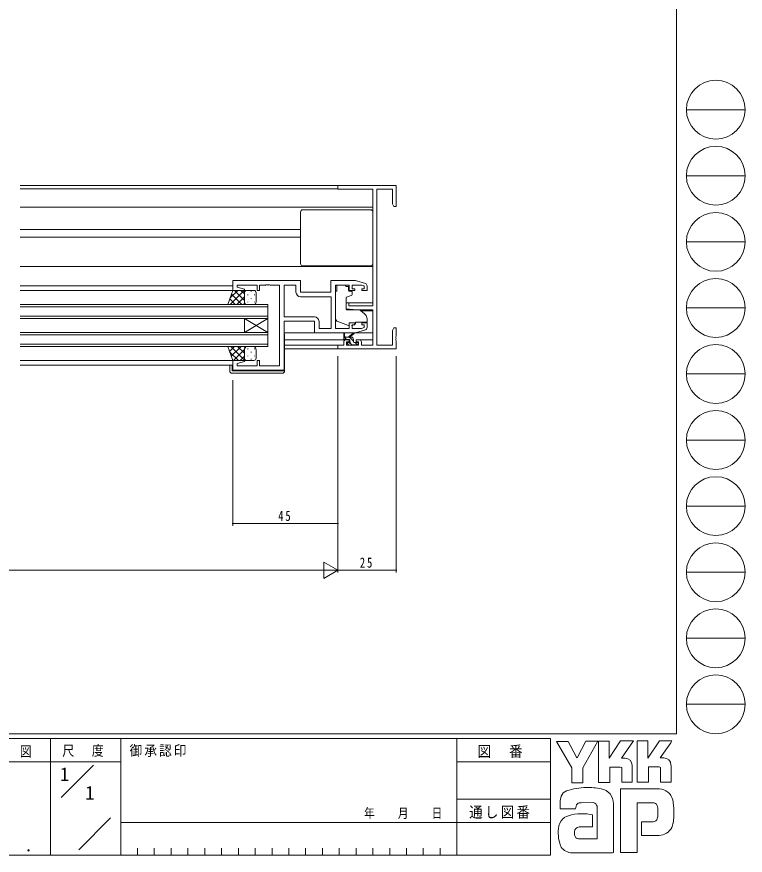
# Model space of a CAD drawing. Units: millimetres, scale not verified. Extents: x -567 to 567, y -403 to 403.
# Drawn here: x 254.8 to 566.7, y -403 to -44.1 of the extents above; entities that cross this region are included whole.
import ezdxf
from ezdxf.enums import TextEntityAlignment as Align

# ---------------------------------------------------------------- set-up
doc = ezdxf.new("R2010")
doc.units = ezdxf.units.MM
doc.header["$LTSCALE"] = 2
for name, color, linetype, lineweight in [('0-1_YKK_ZWAK', 7, 'Continuous', 18), ('0-3_YKK_11', 7, 'Continuous', 18), ('0-4_YKK_12', 2, 'Continuous', 18), ('0-6_YKK_13', 4, 'Continuous', 18), ('0-7_YKK_D', 6, 'Continuous', 18)]:
    doc.layers.add(name, color=color, linetype=linetype, lineweight=lineweight)
doc.layers.add('0-2_USER1', color=7, linetype='Continuous')
doc.styles.add('ＭＳ ゴシック', font='')
doc.styles.get('ＭＳ ゴシック').set_extended_font_data('MS Gothic')

msp = doc.modelspace()

# ---------------------------------------------------------------- linework, layer by layer
at = {"layer": '0-1_YKK_ZWAK'}
for p, q in [((537.274, 399.018), (537.274, -350.982)), ((541.526, -83.862), (566.726, -83.862)), ((541.526, -112.142), (566.726, -112.142)), ((541.526, -140.422), (566.726, -140.422)), ((541.526, -168.702), (566.726, -168.702)), ((541.526, -196.982), (566.726, -196.982)), ((541.526, -225.262), (566.726, -225.262)), ((541.526, -253.542), (566.726, -253.542)), ((541.526, -281.822), (566.726, -281.822)), ((541.526, -310.102), (566.726, -310.102)), ((541.526, -338.382), (566.726, -338.382)), ((537.274, -350.982), (-562.726, -350.982)), ((483.274, -352.982), (-562.726, -352.982)), ((269.274, -352.982), (269.274, -402.982)), ((299.274, -352.982), (299.274, -402.982)), ((443.274, -352.982), (443.274, -402.982)), ((483.274, -352.982), (483.274, -402.982)), ((485.898, -354.276), (490.918, -354.276)), ((492.462, -365.552), (485.898, -354.276)), ((498.468, -354.122), (494.818, -361.227)), ((503.931, -371.884), (503.931, -354.161)), ((520.38, -354.006), (525.052, -354.006)), ((520.38, -371.73), (520.38, -354.006)), ((529.956, -354.006), (535.362, -354.006)), ((534.822, -354.933), (530.362, -361.304)), ((535.362, -354.006), (534.822, -354.933)), ((515.244, -361.42), (513.76, -361.42)), ((531.846, -361.304), (530.362, -361.304)), ((270.68, -362.981), (173.274, -362.981)), ((270.68, -362.981), (299.274, -362.981)), ((273.803, -378.32), (287.65, -364.472)), ((443.274, -362.982), (483.274, -362.982)), ((513.236, -365.243), (508.68, -365.243)), ((518.333, -364.509), (518.333, -371.769)), ((525.245, -365.204), (525.245, -371.73)), ((529.802, -365.204), (525.245, -365.204)), ((530.42, -365.436), (529.802, -365.204)), ((530.42, -371.691), (530.42, -365.436)), ((534.937, -364.509), (534.937, -371.691)), ((525.245, -371.73), (520.38, -371.73)), ((530.42, -371.619), (530.492, -371.691)), ((534.937, -371.691), (530.42, -371.691)), ((529.879, -374.549), (513.314, -374.549)), ((513.314, -374.549), (513.314, -401.849)), ((443.274, -378.981), (483.274, -378.981)), ((487.443, -383.082), (487.443, -380.326)), ((501.768, -380.418), (496.486, -380.518)), ((494.084, -383.082), (487.443, -383.082)), ((503.313, -395.941), (503.313, -382.04)), ((510.302, -380.959), (510.302, -401.81)), ((520.496, -380.495), (527.137, -380.495)), ((520.496, -401.849), (520.496, -380.495)), ((529.236, -382.634), (529.261, -386.398)), ((281.377, -400.618), (294.983, -387.013)), ((299.274, -388.982), (443.274, -388.982)), ((483.274, -388.981), (443.274, -388.981)), ((501.382, -390.882), (495.676, -390.889)), ((522.234, -388.681), (522.234, -394.589)), ((527.292, -388.681), (522.234, -388.681)), ((522.234, -394.589), (529.84, -394.589)), ((529.84, -394.589), (531.385, -394.242)), ((495.281, -395.941), (503.313, -395.941)), ((502.695, -395.941), (503.197, -395.941)), ((503.313, -395.939), (503.314, -395.941)), ((306.474, -399.982), (306.474, -402.982)), ((313.674, -399.982), (313.674, -402.982)), ((320.874, -399.982), (320.874, -402.982)), ((328.074, -399.982), (328.074, -402.982)), ((335.274, -399.982), (335.274, -402.982)), ((342.474, -399.982), (342.474, -402.982)), ((349.674, -399.982), (349.674, -402.982)), ((356.874, -399.982), (356.874, -402.982)), ((364.074, -399.982), (364.074, -402.982)), ((371.274, -399.982), (371.274, -402.982)), ((378.474, -399.982), (378.474, -402.982)), ((385.674, -399.982), (385.674, -402.982)), ((392.874, -399.982), (392.874, -402.982)), ((400.074, -399.982), (400.074, -402.982)), ((407.274, -399.982), (407.274, -402.982)), ((414.474, -399.982), (414.474, -402.982)), ((421.674, -399.982), (421.674, -402.982)), ((428.874, -399.982), (428.874, -402.982)), ((436.074, -399.982), (436.074, -402.982)), ((494.084, -401.926), (491.96, -401.926)), ((509.838, -401.887), (494.084, -401.926)), ((510.302, -401.81), (509.838, -401.887)), ((-562.726, -402.982), (483.274, -402.982))]:
    msp.add_line(p, q, dxfattribs=at)
for points in [[(490.918, -354.276), (494.509, -360.995), (494.818, -361.227)], [(498.468, -354.122), (503.648, -354.122), (497.173, -365.59)], [(503.931, -354.161), (508.526, -354.161), (508.526, -361.444), (513.352, -354.083)], [(513.352, -354.083), (518.817, -354.083), (513.76, -361.42)], [(525.052, -354.006), (525.052, -361.423), (529.956, -354.006)], [(497.173, -365.59), (497.173, -371.923), (492.462, -371.923), (492.462, -365.552)], [(508.68, -365.243), (508.68, -371.884), (503.931, -371.884)], [(518.333, -371.769), (513.854, -371.769), (513.854, -365.475), (513.236, -365.243)], [(500.378, -385.515), (501.382, -385.747), (501.382, -390.882)], [(513.314, -401.849), (519.376, -401.849), (520.496, -401.849)]]:
    msp.add_lwpolyline(points, dxfattribs=at)
for centre in [(554.126, -83.862), (554.126, -112.142), (554.126, -140.422), (554.126, -168.702), (554.126, -196.982), (554.126, -225.262), (554.126, -253.542), (554.126, -281.822), (554.126, -310.102), (554.126, -338.382)]:
    msp.add_circle(centre, 12.6, dxfattribs=at)
for centre, radius, start, end in [((515.244, -364.509), 3.089, 0.00166, 89.99604), ((531.846, -364.393), 3.089, 0.00166, 89.99604), ((491.283, -378.776), 3.491, 109.02127, 161.51264), ((498.591, -399.27), 25.257, 89.89165, 109.30848), ((499.333, -403.644), 29.64, 78.7801, 91.46938), ((504.032, -380.835), 6.355, 40.66422, 80.31694), ((503.715, -380.818), 6.588, 358.78059, 38.76563), ((529.662, -380.754), 6.202, 14.44572, 87.08746), ((494.644, -380.362), 7.196, 158.41083, 179.71775), ((501.068, -382.631), 2.321, 14.7552, 72.44995), ((506.368, -384.678), 29.8, 350.99027, 10.67625), ((497.096, -382.992), 3.013, 138.46382, 181.71359), ((496.295, -382.94), 2.43, 85.50551, 126.78038), ((527.366, -382.238), 1.756, 16.43123, 96.91661), ((524.033, -383.279), 5.248, 4.93423, 17.03552), ((492.455, -391.45), 5.583, 121.82711, 169.08475), ((496.874, -404.202), 19.013, 79.38098, 112.05825), ((527.293, -386.816), 1.865, 269.95468, 342.90145), ((524.002, -385.898), 5.281, 343.6902, 354.75362), ((502.487, -393.546), 15.832, 168.76372, 199.80079), ((495.688, -392.953), 2.064, 90.33953, 178.03639), ((529.752, -388.333), 6.13, 285.44291, 349.90448), ((496.963, -393.451), 3.384, 171.08203, 216.71923), ((495.631, -393.789), 2.18, 230.9728, 260.75491), ((492.474, -396.472), 5.461, 207.31435, 263.59464)]:
    msp.add_arc(centre, radius, start, end, dxfattribs=at)
at = {"layer": '0-3_YKK_11'}
for p, q in [((392.274, -116.285), (392.274, -117.915)), ((417.274, -116.285), (392.274, -116.285)), ((392.274, -117.915), (407.274, -117.915)), ((407.274, -117.915), (407.274, -167.785)), ((408.904, -184.655), (408.904, -117.915)), ((408.904, -117.915), (415.644, -117.915)), ((415.644, -117.915), (415.644, -124.194)), ((417.274, -125.285), (417.274, -116.285)), ((415.644, -124.194), (416.274, -125.285)), ((416.274, -125.285), (417.274, -125.285)), ((347.274, -156.985), (347.274, -161.185)), ((376.274, -156.985), (347.274, -156.985)), ((376.274, -161.985), (376.274, -156.985)), ((399.774, -156.985), (389.274, -156.985)), ((389.274, -156.985), (389.274, -161.985)), ((404.061, -158.271), (399.774, -156.985)), ((347.274, -161.185), (352.235, -161.185)), ((349.204, -159.832), (349.204, -158.915)), ((349.204, -158.915), (357.774, -158.915)), ((352.303, -160.663), (349.204, -159.832)), ((352.235, -161.185), (352.303, -160.663)), ((357.774, -158.915), (357.774, -161.185)), ((357.774, -161.185), (358.774, -161.185)), ((358.774, -158.915), (361.316, -158.915)), ((358.774, -161.185), (358.774, -158.915)), ((361.316, -158.915), (361.499, -158.795)), ((361.499, -158.795), (362.049, -158.795)), ((362.049, -158.795), (362.232, -158.915)), ((362.232, -158.915), (362.316, -158.915)), ((362.316, -158.915), (362.499, -158.795)), ((362.499, -158.795), (363.049, -158.795)), ((363.049, -158.795), (363.232, -158.915)), ((363.232, -158.915), (367.274, -158.915)), ((367.274, -158.915), (367.274, -193.455)), ((374.344, -158.915), (369.274, -158.915)), ((369.274, -158.915), (369.274, -172.455)), ((374.344, -161.915), (374.344, -158.915)), ((391.274, -158.915), (397.174, -158.915)), ((391.274, -177.455), (391.274, -158.915)), ((397.174, -158.915), (397.174, -161.285)), ((397.174, -161.285), (399.474, -161.285)), ((398.374, -158.915), (402.379, -158.915)), ((398.374, -160.485), (398.374, -158.915)), ((399.474, -160.485), (398.374, -160.485)), ((399.474, -161.285), (399.474, -160.485)), ((402.379, -158.915), (403.574, -159.273)), ((403.574, -160.485), (402.474, -160.485)), ((402.474, -160.485), (402.474, -161.285)), ((402.474, -161.285), (404.774, -161.285)), ((403.574, -159.273), (403.574, -160.485)), ((404.774, -161.285), (404.774, -159.229)), ((389.274, -161.985), (376.274, -161.985)), ((389.344, -163.915), (376.344, -163.915)), ((389.344, -177.455), (389.344, -163.915)), ((389.344, -177.455), (389.344, -163.915)), ((396.974, -166.485), (395.774, -166.485)), ((395.774, -166.485), (395.774, -169.091)), ((396.974, -167.785), (396.974, -166.485)), ((407.274, -167.785), (396.974, -167.785)), ((395.774, -169.091), (400.274, -169.485)), ((400.274, -169.485), (407.274, -169.485)), ((407.274, -169.485), (407.274, -184.655)), ((369.274, -172.455), (382.204, -172.455)), ((369.274, -174.385), (382.274, -174.385)), ((369.274, -195.385), (369.274, -174.385)), ((382.274, -174.385), (382.274, -179.385)), ((384.204, -174.455), (384.204, -177.455)), ((399.474, -175.085), (397.174, -175.085)), ((397.174, -175.085), (397.174, -177.455)), ((399.474, -175.885), (399.474, -175.085)), ((404.774, -175.085), (402.474, -175.085)), ((402.474, -175.085), (402.474, -175.885)), ((404.774, -177.141), (404.774, -175.085)), ((382.274, -179.385), (399.774, -179.385)), ((384.204, -177.455), (389.344, -177.455)), ((397.174, -177.455), (391.274, -177.455)), ((398.374, -175.885), (399.474, -175.885)), ((398.374, -177.455), (398.374, -175.885)), ((402.379, -177.455), (398.374, -177.455)), ((399.774, -179.385), (404.061, -178.099)), ((403.574, -177.096), (402.379, -177.455)), ((402.474, -175.885), (403.574, -175.885)), ((403.574, -175.885), (403.574, -177.096)), ((416.274, -177.285), (415.644, -178.376)), ((415.644, -178.376), (415.644, -184.655)), ((417.274, -177.285), (416.274, -177.285)), ((417.274, -180.827), (417.274, -177.285)), ((397.074, -182.385), (395.774, -182.385)), ((397.074, -183.185), (397.074, -182.385)), ((400.074, -182.385), (400.074, -183.185)), ((401.374, -182.385), (400.074, -182.385)), ((417.154, -181.01), (417.274, -180.827)), ((417.154, -181.56), (417.154, -181.01)), ((417.274, -181.743), (417.154, -181.56)), ((417.154, -182.01), (417.274, -181.827)), ((417.154, -182.56), (417.154, -182.01)), ((417.274, -182.743), (417.154, -182.56)), ((417.274, -181.827), (417.274, -181.743)), ((417.274, -186.285), (417.274, -182.743)), ((392.274, -186.285), (417.274, -186.285)), ((394.774, -183.385), (394.774, -184.655)), ((395.974, -183.185), (397.074, -183.185)), ((395.974, -184.655), (395.974, -183.185)), ((401.174, -184.655), (395.974, -184.655)), ((400.074, -183.185), (401.174, -183.185)), ((401.174, -183.185), (401.174, -184.655)), ((402.374, -184.655), (402.374, -183.385)), ((407.274, -184.655), (402.374, -184.655)), ((415.644, -184.655), (408.904, -184.655)), ((352.235, -191.185), (347.274, -191.185)), ((347.274, -191.185), (347.274, -195.385)), ((349.204, -192.538), (352.303, -191.707)), ((349.204, -193.455), (349.204, -192.538)), ((357.774, -193.455), (349.204, -193.455)), ((352.303, -191.707), (352.235, -191.185)), ((357.774, -191.185), (357.774, -193.455)), ((358.774, -191.185), (357.774, -191.185)), ((358.774, -193.455), (358.774, -191.185)), ((367.274, -193.455), (358.774, -193.455)), ((347.274, -195.385), (369.274, -195.385))]:
    msp.add_line(p, q, dxfattribs=at)
msp.add_lwpolyline([(394.774, -184.655), (392.274, -184.655), (392.274, -186.285)], dxfattribs=at)
for centre, radius, start, end in [((403.774, -159.229), 1, 359.99996, 73.30074), ((376.344, -161.915), 2, 180.00001, 269.99999), ((382.204, -174.455), 2, 0.00001, 89.99999), ((403.774, -177.141), 1, 286.69926, 0.00004), ((395.774, -183.385), 1, 90.00001, 179.99999), ((401.374, -183.385), 1, 0.00001, 89.99999)]:
    msp.add_arc(centre, radius, start, end, dxfattribs=at)
at = {"layer": '0-4_YKK_12'}
for p, q in [((256.274, -116.285), (392.574, -116.285)), ((256.274, -117.685), (392.274, -117.685)), ((256.274, -125.585), (407.274, -125.585)), ((256.274, -135.085), (376.274, -135.085)), ((256.274, -138.485), (376.274, -138.485)), ((256.274, -150.985), (407.274, -150.985)), ((256.274, -159.185), (347.274, -159.185)), ((256.274, -161.185), (347.519, -161.185)), ((362.274, -167.185), (256.274, -167.185)), ((256.274, -168.185), (362.274, -168.185)), ((362.274, -173.185), (362.274, -167.185)), ((395.774, -166.485), (407.274, -166.485)), ((362.274, -172.185), (256.274, -172.185)), ((402.151, -169.885), (407.274, -169.885)), ((256.274, -173.185), (362.274, -173.185)), ((352.274, -173.185), (352.274, -179.185)), ((362.274, -179.185), (352.274, -173.185)), ((362.274, -173.185), (352.274, -179.185)), ((362.274, -173.185), (362.274, -179.185)), ((362.274, -179.185), (256.274, -179.185)), ((362.274, -185.185), (362.274, -179.185)), ((256.274, -180.185), (362.274, -180.185)), ((369.474, -182.385), (395.774, -182.385)), ((401.374, -182.385), (407.274, -182.385)), ((362.274, -184.185), (256.274, -184.185)), ((256.274, -185.185), (362.274, -185.185)), ((369.474, -184.655), (392.574, -184.655)), ((369.474, -186.285), (392.574, -186.285)), ((256.274, -191.185), (347.774, -191.185)), ((256.274, -193.185), (347.274, -193.185))]:
    msp.add_line(p, q, dxfattribs=at)
at = {"layer": '0-6_YKK_13'}
for p, q in [((376.274, -127.685), (376.274, -149.685)), ((406.274, -126.685), (377.274, -126.685)), ((407.274, -149.685), (407.274, -127.685)), ((377.274, -150.685), (406.274, -150.685)), ((345.131, -167.185), (347.274, -161.185)), ((346.108, -164.449), (349.373, -161.185)), ((346.201, -167.185), (352.201, -161.185)), ((347.274, -161.185), (353.274, -161.185)), ((352.274, -165.506), (347.953, -161.185)), ((352.274, -162.678), (350.781, -161.185)), ((356.274, -161.185), (353.274, -161.185)), ((391.874, -160.585), (391.874, -159.585)), ((391.874, -161.585), (391.874, -160.585)), ((396.844, -160.585), (396.844, -159.585)), ((396.844, -160.585), (396.844, -161.285)), ((348.296, -167.185), (345.964, -164.853)), ((351.124, -167.185), (346.708, -162.769)), ((349.029, -167.185), (352.274, -163.94)), ((352.274, -162.185), (352.274, -166.185)), ((352.364, -164.635), (352.364, -164.835)), ((353.779, -163.02), (353.779, -163.22)), ((355.194, -161.605), (355.194, -161.805)), ((355.194, -164.635), (355.194, -164.835)), ((356.609, -163.02), (356.609, -163.22)), ((357.274, -166.185), (357.274, -162.185)), ((391.874, -161.585), (391.274, -161.585)), ((391.274, -173.14), (391.274, -161.585)), ((395.774, -164.581), (395.774, -169.188)), ((398.045, -163.405), (396.045, -164.133)), ((397.144, -161.585), (398.074, -161.585)), ((398.374, -161.885), (398.374, -162.935)), ((353.274, -167.185), (345.131, -167.185)), ((345.468, -167.185), (345.22, -166.937)), ((351.858, -167.185), (352.39, -166.653)), ((353.274, -167.185), (356.274, -167.185)), ((353.779, -166.05), (353.779, -166.25)), ((356.609, -166.05), (356.609, -166.25)), ((395.991, -169.487), (401.377, -169.534)), ((402.011, -169.768), (403.702, -171.187)), ((396.902, -176.225), (392.265, -174.551)), ((398.468, -176.191), (399.774, -175.582)), ((404.774, -174.785), (399.774, -174.785)), ((399.774, -174.785), (399.774, -175.085)), ((399.774, -175.085), (399.774, -175.582)), ((404.774, -173.485), (404.774, -174.785)), ((369.274, -179.385), (407.274, -179.385)), ((369.274, -179.885), (369.474, -179.885)), ((369.474, -179.885), (369.474, -195.385)), ((394.774, -181.855), (394.774, -179.855)), ((397.974, -181.155), (394.774, -181.155)), ((395.976, -182.155), (394.976, -181.155)), ((395.074, -180.029), (395.273, -181.155)), ((397.074, -182.155), (395.074, -182.155)), ((396.674, -181.155), (398.892, -179.472)), ((398.974, -182.908), (397.221, -181.155)), ((397.274, -181.155), (399.093, -179.754)), ((397.374, -183.094), (397.374, -182.455)), ((398.974, -183.255), (398.974, -182.155)), ((353.274, -185.185), (345.131, -185.185)), ((345.131, -185.185), (347.274, -191.185)), ((345.142, -185.215), (345.172, -185.185)), ((345.886, -187.299), (348, -185.185)), ((352.497, -191.185), (346.497, -185.185)), ((346.63, -189.383), (350.828, -185.185)), ((347.657, -191.185), (352.274, -186.568)), ((352.274, -188.134), (349.325, -185.185)), ((352.62, -185.651), (352.154, -185.185)), ((353.274, -185.185), (356.274, -185.185)), ((353.779, -186.32), (353.779, -186.12)), ((356.609, -186.32), (356.609, -186.12)), ((396.862, -184.567), (396.362, -184.067)), ((396.574, -183.555), (396.913, -183.555)), ((397.674, -184.655), (397.074, -184.655)), ((398.276, -184.455), (397.552, -183.731)), ((399.974, -184.455), (397.874, -184.455)), ((399.274, -183.555), (400.674, -183.555)), ((400.718, -184.652), (399.621, -183.555)), ((400.674, -184.655), (400.174, -184.655)), ((400.974, -183.855), (400.974, -184.355)), ((349.669, -191.185), (345.944, -187.46)), ((350.485, -191.185), (352.274, -189.396)), ((352.274, -190.185), (352.274, -186.685)), ((352.364, -187.735), (352.364, -187.535)), ((353.779, -189.35), (353.779, -189.15)), ((355.194, -187.735), (355.194, -187.535)), ((356.609, -189.35), (356.609, -189.15)), ((357.274, -186.685), (357.274, -190.185)), ((345.974, -195.685), (345.974, -193.185)), ((346.974, -193.185), (346.974, -195.385)), ((347.274, -191.185), (353.274, -191.185)), ((352.364, -190.6), (352.364, -190.565)), ((356.274, -191.185), (353.274, -191.185)), ((355.194, -190.765), (355.194, -190.565)), ((368.474, -196.685), (346.974, -196.685)), ((347.274, -195.685), (368.974, -195.685)), ((368.974, -195.685), (369.474, -195.685)), ((369.474, -195.385), (369.474, -195.685))]:
    msp.add_line(p, q, dxfattribs=at)
for points in [[(395.674, -158.915), (391.874, -158.915), (391.874, -159.585)], [(395.674, -158.915), (395.674, -159.585), (396.844, -159.585)]]:
    msp.add_lwpolyline(points, dxfattribs=at)
for centre, radius, start, end in [((377.274, -127.685), 1, 90, 180), ((406.274, -127.685), 1, 0, 90), ((377.274, -149.685), 1, 180, 270), ((406.274, -149.685), 1, 270, 0), ((353.274, -162.185), 1, 90.0001, 180.0001), ((356.274, -162.185), 1, 0.0001, 90.0001), ((397.144, -161.285), 0.3, 180, 270), ((396.274, -164.581), 0.5, 110, 180), ((397.874, -162.935), 0.5, 290, 360), ((398.074, -161.885), 0.3, 360, 90), ((353.274, -166.185), 1, 180.0001, 270.0001), ((356.274, -166.185), 1, 270.0001, 0.0001), ((396.074, -169.188), 0.3, 180, 269.5), ((401.368, -170.534), 1, 50, 89.5), ((401.774, -173.485), 3, 360, 50), ((392.774, -173.14), 1.5, 180, 250.14674), ((397.242, -175.285), 1, 250.14674, 266.11316), ((398.045, -175.285), 1, 277.40692, 295), ((399.074, -179.555), 0.2, 275.58289, 155.58289), ((394.974, -179.855), 0.2, 300, 180), ((395.074, -181.855), 0.3, 180, 270), ((397.074, -182.455), 0.3, 0, 90), ((397.974, -182.155), 1, 0, 90), ((353.806, -186.623), 1.534, 110.30864, 182.31157), ((355.742, -186.623), 1.534, 357.6883, 69.69119), ((396.574, -183.855), 0.3, 90, 225), ((397.074, -184.355), 0.3, 225, 270), ((396.913, -183.855), 0.3, 33.05573, 90), ((397.374, -183.555), 0.25, 213.05573, 56.94427), ((397.674, -183.094), 0.3, 180, 236.94427), ((397.674, -184.455), 0.2, 270, 0), ((399.274, -183.255), 0.3, 180, 270), ((400.174, -184.455), 0.2, 180, 270), ((400.674, -183.855), 0.3, 0, 90), ((400.674, -184.355), 0.3, 270, 0), ((353.274, -190.185), 1, 179.9999, 269.9999), ((356.274, -190.185), 1, 269.9999, 359.9999), ((346.974, -195.685), 1, 180, 270), ((347.274, -195.385), 0.3, 180, 270), ((368.474, -195.685), 1, 270, 360)]:
    msp.add_arc(centre, radius, start, end, dxfattribs=at)
at = {"layer": '0-7_YKK_D'}
for p, q in [((392.274, -189.285), (392.274, -281.982)), ((392.274, -189.285), (392.274, -281.982)), ((417.274, -189.285), (417.274, -281.982)), ((347.274, -199.685), (347.274, -261.982)), ((392.274, -199.685), (392.274, -261.982)), ((392.274, -260.982), (347.274, -260.982)), ((386.212, -277.482), (386.212, -284.482)), ((392.274, -280.982), (386.212, -277.482)), ((-100.726, -280.982), (385.274, -280.982)), ((392.274, -280.982), (380.15, -280.982)), ((392.274, -280.982), (386.212, -284.482)), ((392.274, -280.982), (417.274, -280.982))]:
    msp.add_line(p, q, dxfattribs=at)
for centre, start, end in [((347.274, -260.982), 0, 180), ((347.274, -260.982), 180, 0), ((392.274, -260.982), 0, 180), ((392.274, -260.982), 180, 0), ((417.274, -280.982), 0, 180), ((417.274, -280.982), 180, 0)]:
    msp.add_arc(centre, 0.106, start, end, dxfattribs=at)

# ---------------------------------------------------------------- texts
at = {"layer": '0-1_YKK_ZWAK', "attachment_point": 7, "style": 'ＭＳ ゴシック'}
for s, insert, char_height in [('\\T1.24;\\W0.85;作\\~\\~図', (243.445, -361.214), 4.399), ('\\T1.24;\\W0.85;尺\\~\\~度', (274.292, -360.892), 4.399), ('\\T1.17;\\W0.9;御承認印', (303.084, -360.886), 4.399), ('\\T1.17;\\W0.9;図\u3000番', (452.128, -361.357), 4.692), ('\\T1.28;\\W0.8;年\\~\\~\\~月\\~\\~\\~日', (403.526, -387.51), 4.147), ('\\T1.17;\\W0.9;通し図番', (448.529, -387.389), 4.692), ('\\T1.24;\\W0.85;\\~．\\~．', (243.638, -401.477), 5.132)]:
    msp.add_mtext(s, dxfattribs=dict(at, insert=insert, char_height=char_height))
at = {"layer": '0-2_USER1', "style": 'ＭＳ ゴシック'}
for p in [(273.274, -372.981), (284.036, -380.981)]:
    msp.add_text('1', height=5.865, dxfattribs=at).set_placement(p, align=Align.BOTTOM_LEFT)
at = {"layer": '0-7_YKK_D', "color": 7, "char_height": 4.399, "attachment_point": 7, "style": 'ＭＳ ゴシック'}
for s, insert in [('\\T1.37;\\W0.75;45', (366.741, -259.982)), ('\\T1.37;\\W0.75;25', (401.692, -279.982))]:
    msp.add_mtext(s, dxfattribs=dict(at, insert=insert))

doc.saveas('drawing.dxf')
